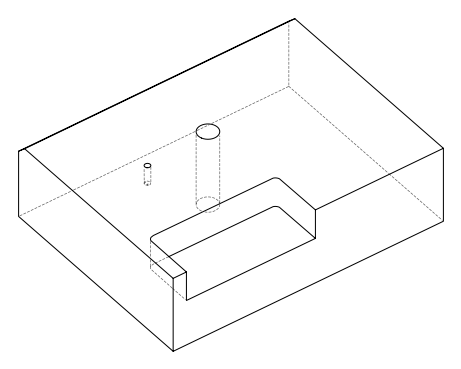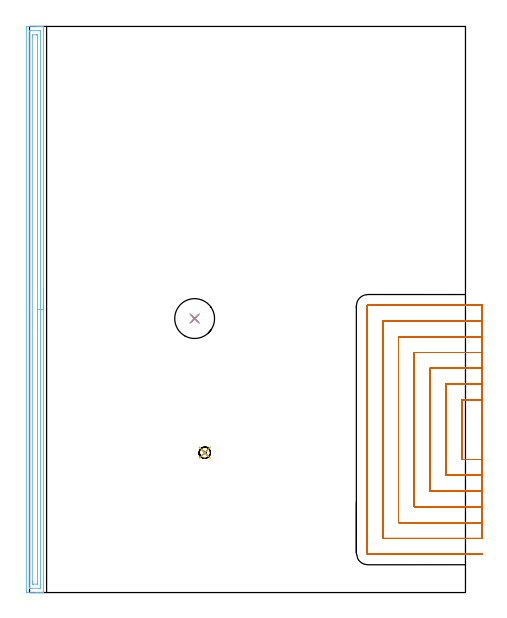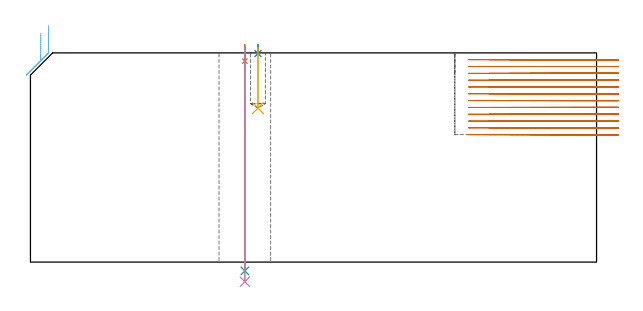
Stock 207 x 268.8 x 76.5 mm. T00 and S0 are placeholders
(PLAN: 7 operations, 5 tool changes, 52.9 min)
(1 SPOT_DRILL | STEP1HOLE | NXT0321_9005460120000 | 0.05 min | 183 mm3)
(2 SPOT_DRILL_1 | STEP1POCKET | NXT0321_9005460120000 | 0.03 min | 0 mm3)
(3 DRILL_THROUGH_HOLE_INTO_CENTER | STEP1HOLE | NXT0301_065 | 0.33 min | 5163 mm3)
(4 DRILL_TO_ENLARGE_THROUGH_HOLE | STEP1HOLE | UGT0301_257 | 0.34 min | 16099 mm3)
(5 DRILL_BLIND_HOLE_INTO_CENTER | STEP1POCKET | UGT0301_178 | 0.09 min | 435 mm3)
(6 AREA_MILL | FG_CHAMFER_SURFACE | UGT0205_001 | 6.67 min | 8824 mm3)
(7 MILL_SLOT | SLOT_PARTIAL_RECTANGULAR | NXT0201_013 | Follow Part, ap 2.5, ae 75% | 45.36 min | 198343 mm3)
(TOOL NXT0321_9005460120000 | NC Spot Drill, 142deg, 12mm, Carbide, Uncoated | D12 PA142 FL30 Z2)
(TOOL NXT0301_065 | Carbide Drill 9.4mm [860.1-0940-075A1-MM 2214] | D9.4 PA140 FL98 Z2)
(TOOL UGT0301_257 | Twist Drill 18.9 mm | D18.9 PA118 FL135 Z2)
(TOOL UGT0301_178 | Twist Drill 5.4 mm | D5.4 PA118 FL55 Z2)
(TOOL UGT0205_001 | Chamfer Mill 20 x 3 x 45 deg. | D20 FL50 Z2)
(TOOL NXT0201_013 | ENDMILL 10mm | D10 FL30 Z4)
(OP 1 SPOT_DRILL)
G17 G21 G94 G90
T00 M6
G54
G17 G0 G90 X78.4 Y130.1 S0 M3
G43 Z86.5 H0
G94 G81 G98 Z73.5 F250. R79.5
G80
M5
M2
(OP 2 SPOT_DRILL_1)
G17 G21 G94 G90
T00 M6
G54
G17 G0 G90 X83.2 Y66.4 S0 M3
G43 Z86.5 H0
G94 G81 G98 Z76.268 F250. R79.5
G80
M5
M2
(OP 3 DRILL_THROUGH_HOLE_INTO_CENTER)
G17 G21 G94 G90
T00 M6
G54
G17 G0 G90 X78.4 Y130.1 S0 M3
G43 Z86.5 H1
G94 G73 G98 Z-3.211 F250. Q8.857 R78.5
G80
M5
M2
(OP 4 DRILL_TO_ENLARGE_THROUGH_HOLE)
G17 G21 G94 G90
T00 M6
G54
G17 G0 G90 X78.4 Y130.1 S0 M3
G43 Z86.5 H0
G94 G73 G98 Z-7.178 F250. Q16.736 R78.5
G80
M5
M2
(OP 5 DRILL_BLIND_HOLE_INTO_CENTER)
G17 G21 G94 G90
T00 M6
G54
G17 G0 G90 X83.2 Y66.4 S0 M3
G43 Z86.5 H0
G94 G81 G98 Z56.3 F250. R78.5
G80
M5
M2
(OP 6 AREA_MILL)
G17 G21 G94 G90
T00 M6
G54
G17 G0 G90 X6.6 Y144.4 S1061 M3
G43 Z86.5 H0
G94 G1 Y144.362 Z85.628 F250.
Y144.248 Z84.763
Y144.059 Z83.912
Y143.797 Z83.08
Y143.463 Z82.274
Y143.06 Z81.5
Y142.592 Z80.764
Y142.06 Z80.072
Y141.471 Z79.429
Y140.828 Z78.839
Y140.136 Z78.308
Y139.4 Z77.84
Y138.626 Z77.437
Y137.82 Z77.103
Y136.988 Z76.841
Y136.137 Z76.652
Y135.272 Z76.538
Y134.4 Z76.5
Y0.153
X6.597 Y0.01 Z76.488
X6.579 Y0.007 Z76.47
X6.251 Y0. Z76.15
X5.815 Z75.714
X5.206 Z75.101
X4.017 Z73.914
X3.436 Z73.329
X-0.992 Y0.001 Z68.905
X-1.227 Y0.003 Z68.67
X-1.491 Y0.008 Z68.406
X-1.494 Y0.093 Z68.403
X-1.499 Y0.599 Z68.401
X-1.5 Y1.111 Z68.4
Y267.821
X-1.499 Y268.201 Z68.401
X-1.494 Y268.707 Z68.403
X-1.491 Y268.792 Z68.406
X-0.992 Y268.8 Z68.905
X3.436 Z73.329
X4.017 Z73.914
X4.321 Z74.217
X4.902 Z74.799
X5.206 Z75.101
X5.815 Z75.714
X6.092 Z75.991
X6.251 Z76.15
X6.579 Y268.793 Z76.47
X6.597 Y268.79 Z76.488
X6.6 Y268.647 Z76.5
Y134.4
X5.186 Z75.086
Y2.383
X5.184 Y2.165 Z75.084
X5.181 Y2.057 Z75.081
X5.179 Y2.012 Z75.079
X5.082 Y2.008 Z74.982
X4.7 Y2.001 Z74.6
X0.273 Z70.173
X0.042 Y2.006 Z69.942
X-0.054 Y2.01 Z69.846
X-0.079 Y2.02 Z69.821
X-0.081 Y2.063 Z69.819
X-0.084 Y2.162 Z69.816
X-0.086 Y2.362 Z69.814
Y266.417
X-0.084 Y266.635 Z69.816
X-0.082 Y266.743 Z69.818
X-0.079 Y266.788 Z69.821
X0.018 Y266.792 Z69.918
X0.4 Y266.799 Z70.3
X4.827 Z74.727
X5.058 Y266.794 Z74.958
X5.154 Y266.79 Z75.054
X5.179 Y266.78 Z75.079
X5.181 Y266.737 Z75.081
X5.184 Y266.638 Z75.084
X5.186 Y266.438 Z75.086
Y134.4
X3.771 Z73.671
Y5.059
X3.77 Y4.722 Z73.67
X3.764 Y4.167 Z73.664
X3.761 Y4.01 Z73.661
X3.6 Y4.002 Z73.5
X1.83 Y4. Z71.73
X1.665 Y4.001 Z71.565
X1.499 Y4.004 Z71.399
X1.389 Y4.01 Z71.289
X1.335 Y4.022 Z71.235
X1.333 Y4.055 Z71.233
X1.33 Y4.167 Z71.23
X1.329 Y4.506 Z71.229
X1.328 Y5.059 Z71.228
X1.329 Y263.741 Z71.229
Y264.078
X1.335 Y264.633 Z71.235
X1.339 Y264.79 Z71.239
X1.5 Y264.798 Z71.4
X3.27 Y264.8 Z73.17
X3.436 Y264.799 Z73.336
X3.601 Y264.796 Z73.501
X3.711 Y264.79 Z73.611
X3.765 Y264.778 Z73.665
X3.767 Y264.745 Z73.667
X3.77 Y264.633 Z73.67
X3.771 Y264.294 Z73.671
Y263.741
Y134.4
Y133.528 Z73.71
Y132.664 Z73.823
Y131.812 Z74.012
Y130.98 Z74.275
Y130.174 Z74.608
Y129.4 Z75.011
Y128.664 Z75.48
Y127.972 Z76.011
Y127.329 Z76.6
Y126.74 Z77.244
Y126.209 Z77.936
Y125.74 Z78.671
Y125.337 Z79.445
Y125.003 Z80.251
Y124.741 Z81.083
Y124.552 Z81.935
Y124.438 Z82.8
Y124.4 Z83.671
G0 Z86.5
M5
M2
(OP 7 MILL_SLOT)
G17 G21 G94 G90
T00 M6
G54
G17 G0 G90 X215. Y91.5 S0 M3
G43 Z86.5 H0
Z74.008
G94 G1 X212. F250.
X205.2 F500.
Y63.2
X212.
X215. F250.
Y99.
X212.
X197.7 F500.
Y55.7
X212.
X215. F250.
Y106.5
X212.
X190.2 F500.
Y48.2
X212.
X215. F250.
Y114.
X212.
X182.7 F500.
Y40.7
X212.
X215. F250.
Y121.5
X212.
X175.2 F500.
Y33.2
X212.
X215. F250.
Y129.
X212.
X167.7 F500.
Y25.7
X212.
X215. F250.
Y136.5
X212.
X160.7 F500.
G3 X160.2 Y136. R0.5
G1 Y18.7
G3 X160.7 Y18.2 R0.5
G1 X212.
X215. F250.
G0 Y91.5 Z71.517
G1 X212.
X205.2 F500.
Y63.2
X212.
X215. F250.
Y99.
X212.
X197.7 F500.
Y55.7
X212.
X215. F250.
Y106.5
X212.
X190.2 F500.
Y48.2
X212.
X215. F250.
Y114.
X212.
X182.7 F500.
Y40.7
X212.
X215. F250.
Y121.5
X212.
X175.2 F500.
Y33.2
X212.
X215. F250.
Y129.
X212.
X167.7 F500.
Y25.7
X212.
X215. F250.
Y136.5
X212.
X160.7 F500.
G3 X160.2 Y136. R0.5
G1 Y18.7
G3 X160.7 Y18.2 R0.5
G1 X212.
X215. F250.
G0 Y91.5 Z69.025
G1 X212.
X205.2 F500.
Y63.2
X212.
X215. F250.
Y99.
X212.
X197.7 F500.
Y55.7
X212.
X215. F250.
Y106.5
X212.
X190.2 F500.
Y48.2
X212.
X215. F250.
Y114.
X212.
X182.7 F500.
Y40.7
X212.
X215. F250.
Y121.5
X212.
X175.2 F500.
Y33.2
X212.
X215. F250.
Y129.
X212.
X167.7 F500.
Y25.7
X212.
X215. F250.
Y136.5
X212.
X160.7 F500.
G3 X160.2 Y136. R0.5
G1 Y18.7
G3 X160.7 Y18.2 R0.5
G1 X212.
X215. F250.
G0 Y91.5 Z66.533
G1 X212.
X205.2 F500.
Y63.2
X212.
X215. F250.
Y99.
X212.
X197.7 F500.
Y55.7
X212.
X215. F250.
Y106.5
X212.
X190.2 F500.
Y48.2
X212.
X215. F250.
Y114.
X212.
X182.7 F500.
Y40.7
X212.
X215. F250.
Y121.5
X212.
X175.2 F500.
Y33.2
X212.
X215. F250.
Y129.
X212.
X167.7 F500.
Y25.7
X212.
X215. F250.
Y136.5
X212.
X160.7 F500.
G3 X160.2 Y136. R0.5
G1 Y18.7
G3 X160.7 Y18.2 R0.5
G1 X212.
X215. F250.
G0 Y91.5 Z64.042
G1 X212.
X205.2 F500.
Y63.2
X212.
X215. F250.
Y99.
X212.
X197.7 F500.
Y55.7
X212.
X215. F250.
Y106.5
X212.
X190.2 F500.
Y48.2
X212.
X215. F250.
Y114.
X212.
X182.7 F500.
Y40.7
X212.
X215. F250.
Y121.5
X212.
X175.2 F500.
Y33.2
X212.
X215. F250.
Y129.
X212.
X167.7 F500.
Y25.7
X212.
X215. F250.
Y136.5
X212.
X160.7 F500.
G3 X160.2 Y136. R0.5
G1 Y18.7
G3 X160.7 Y18.2 R0.5
G1 X212.
X215. F250.
G0 Y91.5 Z61.55
G1 X212.
X205.2 F500.
Y63.2
X212.
X215. F250.
Y99.
X212.
X197.7 F500.
Y55.7
X212.
X215. F250.
Y106.5
X212.
X190.2 F500.
Y48.2
X212.
X215. F250.
Y114.
X212.
X182.7 F500.
Y40.7
X212.
X215. F250.
Y121.5
X212.
X175.2 F500.
Y33.2
X212.
X215. F250.
Y129.
X212.
X167.7 F500.
Y25.7
X212.
X215. F250.
Y136.5
X212.
X160.7 F500.
G3 X160.2 Y136. R0.5
G1 Y18.7
G3 X160.7 Y18.2 R0.5
G1 X212.
X215. F250.
G0 Y91.5 Z59.058
G1 X212.
X205.2 F500.
Y63.2
X212.
X215. F250.
Y99.
X212.
X197.7 F500.
Y55.7
X212.
X215. F250.
Y106.5
X212.
X190.2 F500.
Y48.2
X212.
X215. F250.
Y114.
X212.
X182.7 F500.
Y40.7
X212.
X215. F250.
Y121.5
X212.
X175.2 F500.
Y33.2
X212.
X215. F250.
Y129.
X212.
X167.7 F500.
Y25.7
X212.
X215. F250.
Y136.5
X212.
X160.7 F500.
G3 X160.2 Y136. R0.5
G1 Y18.7
G3 X160.7 Y18.2 R0.5
G1 X212.
X215. F250.
G0 Y91.5 Z56.567
G1 X212.
X205.2 F500.
Y63.2
X212.
X215. F250.
Y99.
X212.
X197.7 F500.
Y55.7
X212.
X215. F250.
Y106.5
X212.
X190.2 F500.
Y48.2
X212.
X215. F250.
Y114.
X212.
X182.7 F500.
Y40.7
X212.
X215. F250.
Y121.5
X212.
X175.2 F500.
Y33.2
X212.
X215. F250.
Y129.
X212.
X167.7 F500.
Y25.7
X212.
X215. F250.
Y136.5
X212.
X160.7 F500.
G3 X160.2 Y136. R0.5
G1 Y18.7
G3 X160.7 Y18.2 R0.5
G1 X212.
X215. F250.
G0 Y91.5 Z54.075
G1 X212.
X205.2 F500.
Y63.2
X212.
X215. F250.
Y99.
X212.
X197.7 F500.
Y55.7
X212.
X215. F250.
Y106.5
X212.
X190.2 F500.
Y48.2
X212.
X215. F250.
Y114.
X212.
X182.7 F500.
Y40.7
X212.
X215. F250.
Y121.5
X212.
X175.2 F500.
Y33.2
X212.
X215. F250.
Y129.
X212.
X167.7 F500.
Y25.7
X212.
X215. F250.
Y136.5
X212.
X160.7 F500.
G3 X160.2 Y136. R0.5
G1 Y18.7
G3 X160.7 Y18.2 R0.5
G1 X212.
X215. F250.
G0 Y91.5 Z51.583
G1 X212.
X205.2 F500.
Y63.2
X212.
X215. F250.
Y99.
X212.
X197.7 F500.
Y55.7
X212.
X215. F250.
Y106.5
X212.
X190.2 F500.
Y48.2
X212.
X215. F250.
Y114.
X212.
X182.7 F500.
Y40.7
X212.
X215. F250.
Y121.5
X212.
X175.2 F500.
Y33.2
X212.
X215. F250.
Y129.
X212.
X167.7 F500.
Y25.7
X212.
X215. F250.
Y136.5
X212.
X160.7 F500.
G3 X160.2 Y136. R0.5
G1 Y18.7
G3 X160.7 Y18.2 R0.5
G1 X212.
X215. F250.
G0 Y91.5 Z49.092
G1 X212.
X205.2 F500.
Y63.2
X212.
X215. F250.
Y99.
X212.
X197.7 F500.
Y55.7
X212.
X215. F250.
Y106.5
X212.
X190.2 F500.
Y48.2
X212.
X215. F250.
Y114.
X212.
X182.7 F500.
Y40.7
X212.
X215. F250.
Y121.5
X212.
X175.2 F500.
Y33.2
X212.
X215. F250.
Y129.
X212.
X167.7 F500.
Y25.7
X212.
X215. F250.
Y136.5
X212.
X160.7 F500.
G3 X160.2 Y136. R0.5
G1 Y18.7
G3 X160.7 Y18.2 R0.5
G1 X212.
X215. F250.
G0 Y91.5 Z46.6
G1 X212.
X205.2 F500.
Y63.2
X212.
X215. F250.
Y99.
X212.
X197.7 F500.
Y55.7
X212.
X215. F250.
Y106.5
X212.
X190.2 F500.
Y48.2
X212.
X215. F250.
Y114.
X212.
X182.7 F500.
Y40.7
X212.
X215. F250.
Y121.5
X212.
X175.2 F500.
Y33.2
X212.
X215. F250.
Y129.
X212.
X167.7 F500.
Y25.7
X212.
X215. F250.
Y136.5
X212.
X160.7 F500.
G3 X160.2 Y136. R0.5
G1 Y18.7
G3 X160.7 Y18.2 R0.5
G1 X212.
X215. F250.
G0 Z86.5
M5
M2
